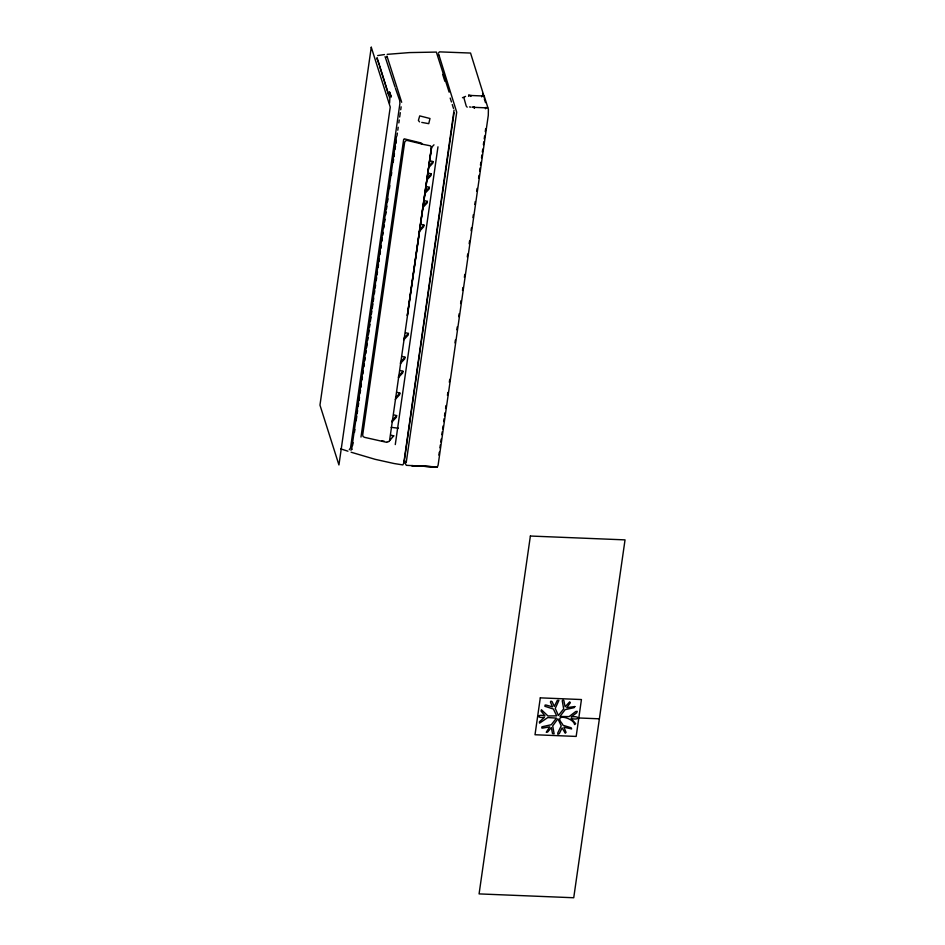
<?xml version="1.0" encoding="UTF-8"?>
<svg xmlns="http://www.w3.org/2000/svg" width="945" height="945" viewBox="0 0 945 945"><rect width="100%" height="100%" fill="white"/><g stroke="black" fill="none" stroke-linecap="round" stroke-linejoin="round"><path stroke-width="1.42" d="M437.311 467.043L411.725 465.625L437.311 467.043L438.102 465.2L488.293 115.302L488.388 109.289L484.23 96.118L481.867 95.693L484.064 96.39M483.875 95.776L470.551 53.05L439.472 51.869L438.303 53.18M403.964 461.881L454.049 110.104M468.602 96.343L468.767 95.161L470.905 95.858L468.767 95.161M351.646 449.253L396.416 136.86M485.446 108.758L485.612 107.565L487.62 107.659M389.576 103.241L389.907 97.536M352.579 445.556L353.005 442.638M354.469 432.42L354.883 429.502M356.135 420.738L356.773 416.355M357.186 413.437L357.6 410.52M358.238 406.137L358.651 403.22M359.065 400.302L359.49 397.372M360.116 393.002L360.541 390.072M360.955 387.155L361.368 384.237M362.006 379.855L362.419 376.937M362.833 374.019L363.258 371.101M363.884 366.719L364.297 363.801M364.723 360.884L365.136 357.954M365.774 353.584L366.188 350.654M366.601 347.736L367.239 343.354M367.652 340.436L368.066 337.519M368.491 334.601L369.117 330.218M369.53 327.301L369.956 324.383M370.369 321.454L371.007 317.083M371.42 314.153L371.834 311.236M372.259 308.318L372.885 303.936M373.299 301.018L373.724 298.1M374.35 293.718L374.775 290.8M375.189 287.882L375.602 284.953M376.24 280.582L376.653 277.653M377.067 274.735L377.492 271.817M378.118 267.435L378.532 264.517M378.957 261.6L379.37 258.682M380.008 254.299L380.422 251.382M380.835 248.452L381.26 245.535M381.886 241.152L382.3 238.234M382.725 235.317L383.138 232.399M383.764 228.017L384.19 225.099M384.603 222.181L385.028 219.252M385.654 214.881L386.068 211.963M386.493 209.034L386.907 206.116M387.533 201.734L387.958 198.816M389.423 188.598L389.836 185.681M391.301 175.463L391.726 172.533M393.191 162.316L393.604 159.398M394.03 156.48L394.443 153.562M395.069 149.18L395.494 146.262M395.908 143.333L396.333 140.415M396.959 136.033L397.372 133.115M397.798 130.197L398.211 127.28M398.837 122.897L399.262 119.98M399.676 117.062L400.302 112.679M400.727 109.762L401.141 106.832M360.99 437.051L403.68 139.293M426.514 181.464L422.994 206.045L427.341 201.368L424.529 200.647M389.564 440.618L431.558 147.715M396.628 415.599L396.392 417.241L392.045 421.907L392.281 420.277L396.628 415.599L393.817 414.879M397.042 392.352L399.853 393.085L399.617 394.715L395.27 399.392M402.983 371.255L402.747 372.897L398.4 377.563L398.636 375.921L402.983 371.255L400.172 370.523M405.003 357.186L404.767 358.828L400.42 363.494L400.656 361.852L405.003 357.186L402.192 356.466M405.594 332.723L408.405 333.443L408.169 335.085L403.822 339.751M421.127 224.39L423.939 225.111L423.703 226.753L419.356 231.419M427.341 201.368L427.105 203.01L422.758 207.676L407.283 315.606L431.511 147.668L430.518 145.837L421.364 144.018L421.836 143.416M426.549 186.578L429.349 187.311L429.124 188.953L424.777 193.619M428.475 173.124L431.286 173.845L431.05 175.486L426.703 180.152L428.463 167.867L432.81 163.201L433.046 161.56L430.235 160.839M395.282 444.575L437.972 146.818M474.284 108.297L474.461 107.104L472.583 107.009L474.65 107.73L474.461 107.104M481.702 96.874L481.867 95.693M438.882 455.1L439.295 452.183M439.921 447.812L440.346 444.906M440.76 441.988L441.185 439.071M441.811 434.7L442.225 431.782M442.638 428.876L443.063 425.959M443.689 421.588L444.103 418.67M444.516 415.753L444.941 412.847M445.567 408.476L445.981 405.559M447.446 395.353L447.859 392.447M449.324 382.241L449.749 379.335M454.97 342.905L455.384 339.987M456.848 329.781L457.262 326.875M458.727 316.669L459.14 313.752M460.605 303.558L461.03 300.64M462.483 290.446L462.908 287.528M464.373 277.334L464.786 274.416M467.291 256.934L467.716 254.016M469.169 243.81L469.594 240.904M471.059 230.698L471.472 227.78M472.937 217.586L473.351 214.669M474.815 204.474L475.229 201.557M476.693 191.362L477.107 188.445M478.572 178.239L478.997 175.333M479.623 170.962L480.036 168.045M480.45 165.127L480.875 162.209M481.501 157.839L481.915 154.933M482.34 152.015L482.753 149.097M483.379 144.727L483.793 141.809M484.218 138.903L484.631 135.986M485.257 131.615L485.683 128.697M470.539 96.425L470.716 95.244M376.63 59.074L377.102 57.669L389.482 97.453M386.611 57.314L386.989 56.145L401.684 102.296M403.999 462.802L402.818 464.916L394.053 463.522L375.153 459.329L351.103 452.218M390.911 435.161L393.722 435.858L392.269 436.779M438.397 55.365L438.787 54.503L456.707 112.195L406.22 462.601L405.488 461.255M352.024 449.241L350.855 450.186M385.087 56.605L395.069 87.176M462.459 97.725L465.554 96.402M377.693 55.566L384.461 54.55M433.979 144.821L431.369 147.633L428.699 166.225L433.046 161.56M426.939 178.51L431.286 173.845M425.002 191.977L429.349 187.311M419.592 229.789L423.939 225.111M404.058 338.121L408.405 333.443M395.506 397.75L399.853 393.085M393.722 435.858L388.702 441.705L387.155 441.835M387.178 54.349L409.421 52.589L436.354 52.081L449.135 92.149M349.272 449.702L350.536 447.954L399.912 103.501L399.7 100.513L395.459 88.405M471.023 95.492L482.174 95.953M474.768 107.364L485.931 107.836M578.801 717.976L599.378 718.814M437.122 466.924L406.35 465.33L405.145 463.404M391.159 427.364L398.4 428.191M469.523 106.927L471.082 107.139M381.65 440.783L384.402 441.315M386.777 442.354L364.522 437.346L363.022 436.484L362.703 434.936L404.696 142.022L406.433 140.262L421.34 143.841M421.777 122.413L428.746 123.665L429.987 118.503L419.722 115.892L418.387 120.44L419.545 121.881M404.401 138.868L421.139 142.99M340.696 448.851L347.937 451.202M466.275 106.23L463.948 97.985A3.449 1.595 7.9 0 1 464.255 97.618M485.612 107.565L485.813 108.191M377.728 60.362L379.051 64.638M482.564 93.354L483.71 96.957M450.21 98.091L451.45 101.977M452.265 104.552L453.505 108.439M442.685 74.407L444.859 81.246M387.155 90.023L388.69 95.008M379.488 65.89L386.741 88.889M484.289 98.835L485.482 102.592M454.084 112.668L404.153 461.916L404.153 460.936M467.243 107.128A3.567 1.654 8 0 1 466.7 106.726M574.855 706.553L574.099 707.663L565.122 709.66L559.96 716.475L569.091 716.582L575.812 711.479L577.241 711.337L576.663 712.79L571.217 716.924C580.75 715.519 579.734 720.692 571.063 718.472L575.682 723.681L574.572 724.555C573.757 717.916 552.683 712.589 562.169 723.669A6.792 5.894 -17.6 0 1 562.417 724.189L563.043 725.276L571.134 727.768L571.654 728.949L563.917 727.201L566.055 732.351L565.252 733.214L562.11 727.886L559.322 733.603L557.893 734.324L557.739 733.048L561.236 725.843L557.916 718.779L552.707 725.902L554.124 733.793L552.518 733.603L551.337 727.555L547.71 731.985L546.281 732.28L549.671 726.859L542.654 728.099L541.768 727.993L541.946 726.811L551.289 724.72L556.451 718.117L547.793 717.55L539.548 723.149L539.371 721.85L544.414 717.397C535.874 718.306 537.197 713.794 545.005 715.861L541.036 711.065L541.426 709.742L547.935 715.944L556.688 715.873L553.392 709.034L544.887 706.293L545.111 705.076L545.962 705.029L552.541 706.836L550.403 702.017L550.982 701.131L552.069 701.603L554.337 706.387L557.302 700.387L558.92 700.363L555.247 708.407L558.389 715.495L563.669 708.856L562.24 700.717L562.83 700.127L563.811 700.399L565.122 706.825L569.658 701.851L570.343 702.726L566.776 707.651L574.855 706.553M371.267 47.25L319.965 405.121L338.936 464.952L390.25 107.08L371.267 47.25M530.381 536.028L479.08 893.899L573.733 897.75L625.035 539.879L530.381 536.028M540.292 697.859L535.012 734.749L576.166 736.427L581.447 699.536L540.292 697.859M391.171 96.78L389.588 92.114L391.171 96.78"/></g></svg>
